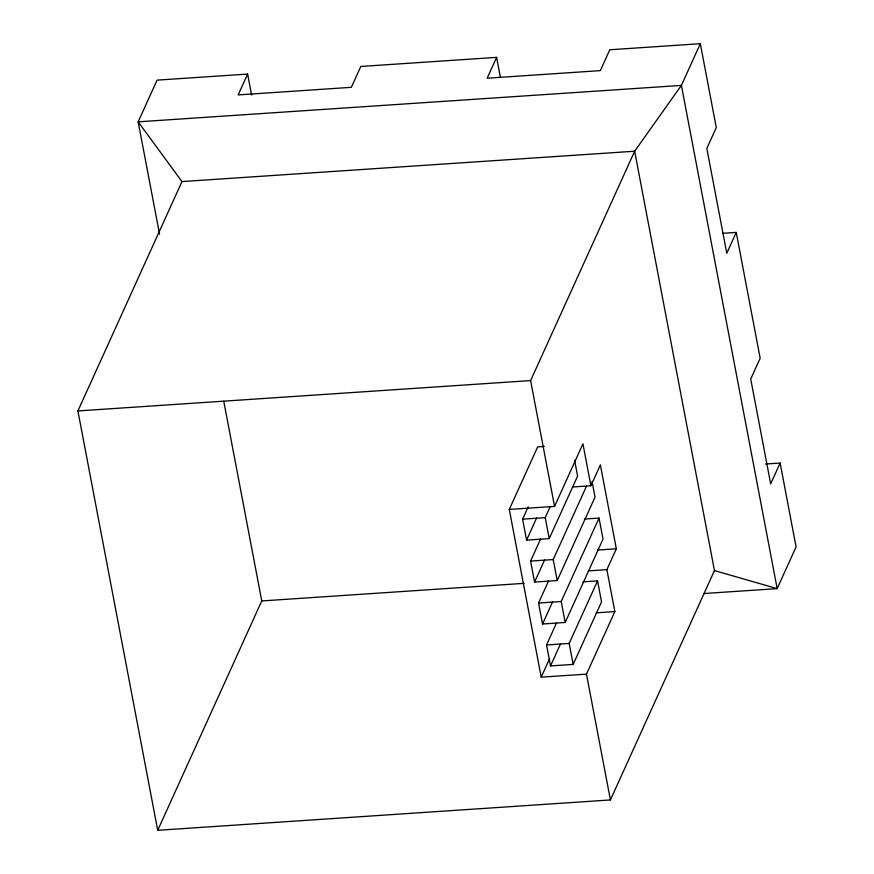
<?xml version="1.0" encoding="UTF-8"?>
<svg xmlns="http://www.w3.org/2000/svg" width="874" height="874" viewBox="0 0 874 874"><rect width="100%" height="100%" fill="white"/><g stroke="black" fill="none" stroke-linecap="round" stroke-linejoin="round"><path stroke-width="1.31" d="M247.615 74.061L238.165 94.916L351.337 87.324L360.798 66.468L496.607 57.367L487.146 78.212L600.329 70.619L609.779 49.774L700.325 43.7L681.403 85.401L634.655 151.224L714.462 570.58L610.423 799.939L157.713 830.3L77.906 410.944L181.956 181.584L138.158 121.836L157.08 80.135L247.615 74.061L251.614 95.026M157.713 830.3L261.763 600.941L223.766 401.308M572.273 487.026L590.911 485.769L600.372 464.924L616.334 548.796L606.873 569.64L614.859 611.582L586.476 674.127L541.214 677.164L509.291 509.422L554.553 506.396L530.616 380.583L634.655 151.224L181.956 181.584M509.291 509.422L537.663 446.876L544.316 446.428M574.611 460.325L577.605 476.046L549.222 538.602L526.585 540.121L522.597 519.156L528.158 506.887M526.585 540.121L536.603 518.042M549.222 538.602L545.234 517.637L550.238 506.592M554.553 506.396L582.936 443.839L590.911 485.769M592.048 481.41L595.041 497.131L557.208 580.533L534.571 582.051L530.584 561.086L540.591 539.007M534.571 582.051L544.589 559.983M557.208 580.533L553.209 559.568L586.596 485.977M584.378 519.08L599.029 518.096L603.016 539.072L565.183 622.474L542.546 623.992L538.559 603.027L548.577 580.948M542.546 623.992L552.565 601.913M565.183 622.474L561.195 601.509L599.029 518.096M582.903 581.865L597.554 580.882L601.541 601.858L573.169 664.404L550.533 665.922L546.545 644.957L556.552 622.878M722.918 233.303L736.236 232.408L726.775 253.263L706.826 148.427L716.287 127.571L700.325 43.7M541.214 677.164L549.549 658.767M550.533 665.922L560.551 643.843M573.169 664.404L569.171 643.439L597.554 580.882M765.482 464.039L780.132 463.056L770.671 483.901L750.722 379.065L760.172 358.22L736.236 232.408M77.906 410.944L530.616 380.583M522.597 519.156L545.234 517.637M597.696 550.041L616.334 548.796M530.584 561.086L553.209 559.568M588.235 570.897L606.873 569.64M261.763 600.941L524.138 583.34M538.559 603.027L561.195 601.509M703.646 593.555L777.172 588.628L796.094 546.927L780.132 463.056M596.21 612.827L614.859 611.582M546.545 644.957L569.171 643.439M714.462 570.58L777.172 588.628L681.403 85.401L138.158 121.836L159.56 234.254M496.607 57.367L500.343 77.021M586.476 674.127L610.423 799.939"/></g></svg>
